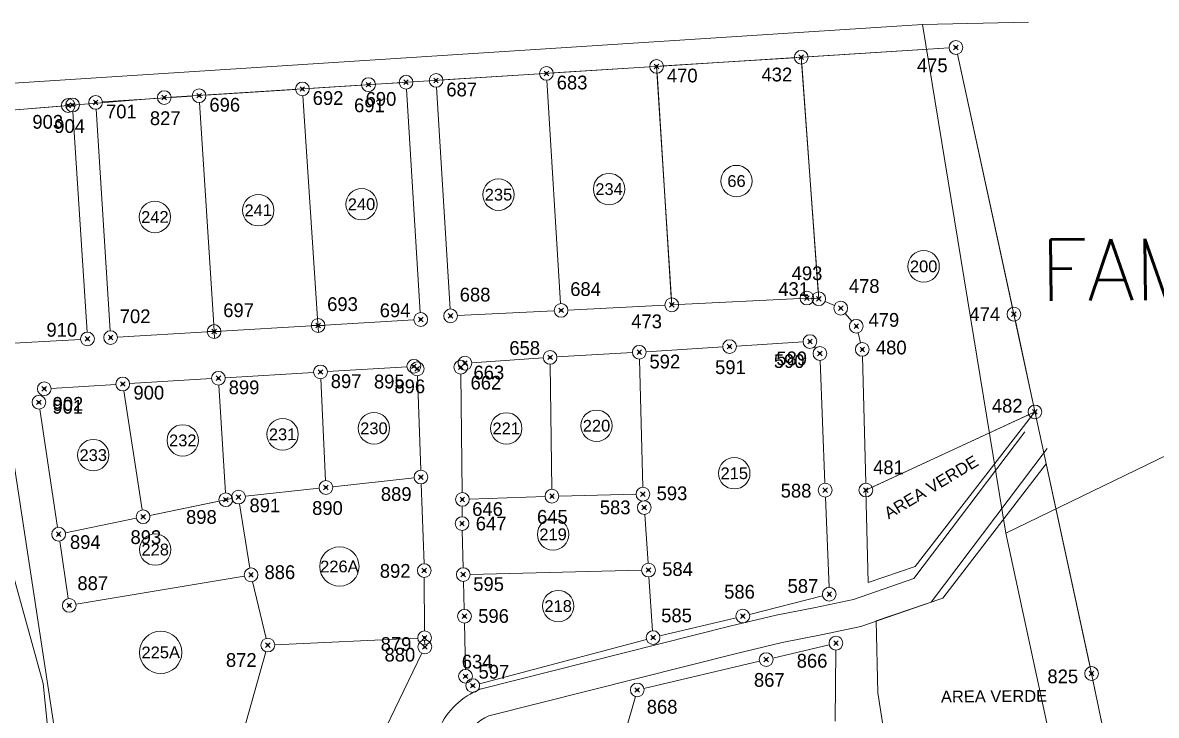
# Model space of a CAD drawing. Header units: millimetres. Extents: x 1956 to 636788, y 2654 to 1331964.
# Drawn here: x 625776.9 to 626024, y 1330444.1 to 1330595 of the extents above; entities that cross this region are included whole.
import ezdxf
from ezdxf.enums import TextEntityAlignment as Align

# ---------------------------------------------------------------- set-up
doc = ezdxf.new("R2010")
doc.units = ezdxf.units.MM
doc.header["$PDMODE"] = 35
doc.header["$PDSIZE"] = 0.5
for name, color, linetype in [('2', 7, 'Continuous'), ('Polígono', 2, 'Continuous'), ('textos_terrenos colindantes', 4, 'Continuous')]:
    doc.layers.add(name, color=color, linetype=linetype)
for name, color, linetype, lineweight in [('24. numeros lotes', 10, 'Continuous', 0), ('38. polilinea lotes', 31, 'Continuous', 0), ('6. calles', 1, 'Continuous', 0)]:
    doc.layers.add(name, color=color, linetype=linetype, lineweight=lineweight)
doc.styles.add('ARIAL', font='arial.ttf', dxfattribs={"width": 0.8, "height": 0.039688})
doc.styles.get("Standard").update_dxf_attribs({"font": 'TCCM____.TTF'})
doc.styles.add('style1', font='romans.shx')

msp = doc.modelspace()

# ---------------------------------------------------------------- linework, layer by layer
at = {"color": 1, "lineweight": 0, "ltscale": 3}
for points in [[(625842.572, 1330397.727), (625848.897, 1330403.259), (625867.683, 1330441.224, -0.2002072), (625876.587, 1330449.751), (625931.079, 1330463.51), (625941.158, 1330465.938), (625949.747, 1330467.612), (625958.031, 1330469.31), (625971.185, 1330473.885), (625995.394, 1330505.885)], [(625855.215, 1330402.28), (625873.22, 1330438.665, -0.1950161), (625878.481, 1330443.94), (625932.54, 1330457.59), (625942.456, 1330459.979), (625950.942, 1330461.633), (625959.652, 1330463.418), (625974.933, 1330468.733), (626000.256, 1330502.206)]]:
    msp.add_lwpolyline(points, format="xyb", dxfattribs=at)
at = {"layer": '2', "color": 1, "lineweight": 0}
for p, q in [((625973.046, 1330594.629), (625737.52, 1330579.424)), ((625996.166, 1330595.108), (625973.046, 1330594.629)), ((625991.221, 1330483.788), (625973.046, 1330594.629))]:
    msp.add_line(p, q, dxfattribs=at)
for points in [[(626282.519, 1330624.228), (626217.45, 1330596.097), (626171.19, 1330576.331), (626118.574, 1330551.49), (626078.92, 1330530.444), (626036.212, 1330505.589), (625991.221, 1330483.788)], [(625779.262, 1330411.618), (625784.353, 1330421.016), (625781.336, 1330451.013), (625772.731, 1330482.033), (625764.622, 1330501.868), (625758.534, 1330510.772), (625752.711, 1330529.841), (625748.154, 1330545.352), (625742.077, 1330564.168), (625737.52, 1330579.424)], [(626129.525, 1330336.701), (626017.261, 1330363.277), (625991.221, 1330483.788)]]:
    msp.add_lwpolyline(points, dxfattribs=at)
at = {"layer": '24. numeros lotes', "color": 1, "lineweight": 0}
for centre, radius in [((625932.508, 1330560.505, 138.978), 3.422), ((625880.615, 1330557.541, 138.978), 3.422), ((625904.727, 1330558.748, 138.978), 3.422), ((625850.753, 1330555.454, 138.978), 3.422), ((625805.694, 1330552.676, 138.978), 3.422), ((625828.228, 1330554.139, 138.978), 3.422), ((625973.314, 1330541.915, 138.978), 3.422), ((625853.453, 1330506.625, 141.652), 3.422), ((625882.302, 1330506.605, 138.228), 3.422), ((625901.986, 1330507.178, 138.228), 3.422), ((625811.775, 1330503.992, 141.652), 3.422), ((625833.534, 1330505.314, 141.652), 3.422), ((625792.252, 1330500.782, 141.652), 3.422), ((625932.029, 1330496.828, 136.296), 3.422), ((625892.519, 1330483.51, 138.228), 3.422), ((625805.764, 1330480.198, 141.652), 3.422), ((625845.921, 1330476.521, 140.898), 4.286), ((625893.627, 1330467.887, 138.228), 3.422), ((625806.968, 1330457.794, 140.898), 4.614)]:
    msp.add_circle(centre, radius, dxfattribs=at)
at = {"layer": '38. polilinea lotes', "color": 1, "lineweight": 0, "elevation": 138.978}
msp.add_lwpolyline([(625918.391, 1330533.535), (625947.869, 1330535.01), (625950.443, 1330534.849), (625946.625, 1330587.475), (625915.084, 1330585.48), (625918.391, 1330533.535)], dxfattribs=at)
at = {"layer": '38. polilinea lotes', "color": 1, "lineweight": 0}
for points, elevation in [([(625997.571, 1330510.196), (625960.717, 1330493.17), (625961.227, 1330473.034), (625971.457, 1330476.506)], 138.978), ([(625963.331, 1330448.988), (625965.975, 1330432.267), (626014.383, 1330431.851), (626009.932, 1330453.187), (626000.026, 1330498.877), (625977.527, 1330469.599), (625962.934, 1330464.646)], 140.194)]:
    msp.add_lwpolyline(points, close=True, dxfattribs=dict(at, elevation=elevation))
at = {"layer": '6. calles', "color": 1, "lineweight": 0}
msp.add_line((625772.993, 1330512.03, 144.318), (625787.771, 1330414.877), dxfattribs=at)
at = {"layer": 'Polígono', "color": 1, "lineweight": 0}
for points in [[(625978.857, 1330589.514), (625809.23, 1330578.784)], [(625978.857, 1330589.514), (625948.122, 1330587.57)], [(626009.614, 1330454.653), (625980.672, 1330588.143)], [(625992.675, 1330532.96), (625980.673, 1330588.143)], [(625945.128, 1330587.381), (625916.581, 1330585.575)], [(625950.335, 1330536.345), (625946.734, 1330585.979)], [(625946.734, 1330585.979), (625950.335, 1330536.345)], [(625889.566, 1330583.866), (625868.491, 1330582.533)], [(625913.587, 1330585.385), (625892.56, 1330584.055)], [(625915.18, 1330583.983), (625918.295, 1330535.032)], [(625918.295, 1330535.032), (625915.18, 1330583.983)], [(625850.779, 1330581.406), (625839.346, 1330580.664)], [(625858.957, 1330581.929), (625853.773, 1330581.599)], [(625867.087, 1330580.941), (625870.074, 1330532.619)], [(625891.156, 1330582.463), (625894.163, 1330533.825)], [(625894.163, 1330533.825), (625891.156, 1330582.463)], [(625806.238, 1330578.566), (625739.877, 1330573.114)], [(625813.833, 1330579.008), (625794.276, 1330577.738)], [(625836.353, 1330580.47), (625816.827, 1330579.202)], [(625837.949, 1330579.07), (625841.172, 1330530.531)], [(625863.563, 1330531.838), (625860.547, 1330580.527)], [(625785.312, 1330576.847), (625767.875, 1330575.414)], [(625786.253, 1330576.908), (625788.297, 1330577.137)], [(625792.875, 1330576.144), (625795.952, 1330527.891)], [(625815.425, 1330577.608), (625818.512, 1330529.208)], [(625790.899, 1330527.596), (625787.839, 1330575.578)], [(625919.889, 1330533.61), (625946.37, 1330534.935)], [(625949.366, 1330534.917), (625948.946, 1330534.943)], [(625951.823, 1330534.261), (625953.854, 1330533.394)], [(625871.665, 1330531.197), (625892.757, 1330532.253)], [(625895.753, 1330532.402), (625916.892, 1330533.46)], [(625956.212, 1330531.669), (625957.653, 1330529.995)], [(625818.512, 1330529.208), (625818.703, 1330526.214)], [(625820.105, 1330527.798), (625839.774, 1330528.946)], [(625842.771, 1330529.034), (625839.771, 1330529.034)], [(625841.172, 1330530.531), (625841.371, 1330527.537)], [(625842.769, 1330529.121), (625862.159, 1330530.253)], [(625997.256, 1330511.663), (625993.309, 1330530.028)], [(625797.545, 1330526.482), (625817.11, 1330527.624)], [(625820.107, 1330527.711), (625817.107, 1330527.711)], [(625959.008, 1330527.406), (625959.563, 1330525.268)], [(625770.846, 1330524.923), (625789.497, 1330526.012)], [(625929.501, 1330524.344), (625912.813, 1330523.29)], [(625947.038, 1330525.433), (625932.495, 1330524.532)], [(625949.737, 1330524.083), (625949.495, 1330524.374)], [(625890.374, 1330521.982), (625874.799, 1330520.916)], [(625909.818, 1330523.11), (625893.368, 1330522.17)], [(625911.354, 1330521.696), (625912.064, 1330493.772)], [(625912.064, 1330493.772), (625911.354, 1330521.696)], [(625951.781, 1330494.644), (625950.754, 1330521.431)], [(625959.978, 1330522.316), (625960.679, 1330494.67)], [(625860.668, 1330520.046), (625843.305, 1330518.99)], [(625861.701, 1330520.504), (625863.342, 1330519.207)], [(625872.224, 1330519.772), (625873.475, 1330520.98)], [(625891.89, 1330520.585), (625892.254, 1330493.332)], [(625892.254, 1330493.332), (625891.89, 1330520.585)], [(625818.041, 1330517.447), (625800.19, 1330516.369)], [(625840.31, 1330518.808), (625821.035, 1330517.629)], [(625841.878, 1330517.401), (625842.925, 1330495.232)], [(625842.925, 1330495.232), (625841.878, 1330517.401)], [(625863.652, 1330497.498), (625862.93, 1330518.075)], [(625872.413, 1330518.438), (625872.716, 1330492.626)], [(625797.195, 1330516.188), (625783.07, 1330515.33)], [(625798.919, 1330514.796), (625802.89, 1330488.832)], [(625802.89, 1330488.832), (625798.919, 1330514.796)], [(625819.629, 1330516.04), (625821.055, 1330492.57)], [(625821.055, 1330492.57), (625819.629, 1330516.04)], [(625781.023, 1330513.844), (625780.96, 1330513.684)], [(625780.632, 1330510.805), (625784.492, 1330485.031)], [(625962.078, 1330493.799), (625996.21, 1330509.567)], [(625862.213, 1330495.836), (625844.487, 1330493.896)], [(625844.487, 1330493.896), (625862.213, 1330495.836)], [(625864.373, 1330477.118), (625863.757, 1330494.5)], [(625841.504, 1330493.57), (625825.417, 1330491.81)], [(625825.417, 1330491.81), (625841.504, 1330493.57)], [(625890.775, 1330491.778), (625874.233, 1330491.18)], [(625874.233, 1330491.18), (625890.775, 1330491.778)], [(625910.602, 1330492.239), (625893.773, 1330491.865)], [(625893.773, 1330491.865), (625910.602, 1330492.239)], [(625822.457, 1330491.344), (625804.586, 1330487.652)], [(625804.586, 1330487.652), (625819.677, 1330490.77)], [(625822.615, 1330491.376), (625822.457, 1330491.344)], [(625824.164, 1330490.166), (625826.415, 1330476.169)], [(625826.415, 1330476.169), (625824.164, 1330490.166)], [(625872.714, 1330489.626), (625872.683, 1330487.361)], [(625912.253, 1330490.78), (625912.247, 1330490.838)], [(625912.247, 1330490.838), (625912.253, 1330490.78)], [(625952.683, 1330471.96), (625951.898, 1330491.646)], [(625801.648, 1330487.045), (625786.183, 1330483.851)], [(625786.183, 1330483.851), (625801.648, 1330487.045)], [(625912.5, 1330487.849), (625913.217, 1330477.24)], [(625913.217, 1330477.24), (625912.5, 1330487.849)], [(625872.7, 1330484.361), (625872.9, 1330476.247)], [(625784.936, 1330482.064), (625786.815, 1330469.529)], [(625788.517, 1330468.294), (625825.174, 1330474.44)], [(625911.819, 1330475.707), (625874.436, 1330474.785)], [(625874.436, 1330474.785), (625911.819, 1330475.707)], [(625827.003, 1330473.229), (625829.968, 1330460.853)], [(625864.493, 1330462.496), (625864.437, 1330474.119)], [(625872.979, 1330473.248), (625873.15, 1330467.164)], [(625913.42, 1330474.247), (625914.215, 1330462.524)], [(625914.215, 1330462.524), (625913.42, 1330474.247)], [(625935.336, 1330466.073), (625951.288, 1330470.094)], [(625915.776, 1330461.376), (625932.423, 1330465.357)], [(625873.22, 1330464.165), (625873.402, 1330454.083)], [(625863.006, 1330460.926), (625831.816, 1330459.465)], [(625831.816, 1330459.465), (625863.006, 1330460.926)], [(625864.516, 1330460.478), (625864.538, 1330459.497)], [(625876.444, 1330450.934), (625912.867, 1330460.641)], [(625829.909, 1330457.952), (625824.91, 1330440.322)], [(625856.048, 1330441.388), (625863.897, 1330457.628)], [(625952.743, 1330459.463), (625940.437, 1330456.567)], [(625954.053, 1330442.808), (625954.19, 1330458.307)], [(625937.517, 1330455.879), (625912.336, 1330449.952)], [(625874.343, 1330451.394), (625874.08, 1330451.737)], [(626022.237, 1330394.204), (626010.238, 1330451.719)], [(625910.464, 1330448.166), (625904.477, 1330427.177)]]:
    msp.add_lwpolyline(points, dxfattribs=at)
for centre in [(625980.354, 1330589.609), (625980.354, 1330589.609), (625946.625, 1330587.475), (625946.625, 1330587.475), (625915.084, 1330585.48), (625915.084, 1330585.48), (625860.454, 1330582.024), (625866.994, 1330582.438), (625891.063, 1330583.961), (625891.063, 1330583.961), (625837.85, 1330580.567), (625837.85, 1330580.567), (625852.276, 1330581.504), (625786.807, 1330576.97), (625787.743, 1330577.075), (625792.78, 1330577.641), (625807.733, 1330578.689), (625815.33, 1330579.105), (625815.33, 1330579.105), (625947.869, 1330535.01), (625950.443, 1330534.849), (625950.443, 1330534.849), (625894.255, 1330532.327), (625894.255, 1330532.327), (625918.391, 1330533.535), (625918.391, 1330533.535), (625955.234, 1330532.805), (625863.656, 1330530.34), (625870.167, 1330531.122), (625992.994, 1330531.494), (625818.607, 1330527.711), (625818.607, 1330527.711), (625818.607, 1330527.711), (625841.271, 1330529.034), (625841.271, 1330529.034), (625841.271, 1330529.034), (625958.632, 1330528.858), (625790.994, 1330526.099), (625796.048, 1330526.394), (625948.535, 1330525.526), (625911.316, 1330523.195), (625911.316, 1330523.195), (625930.998, 1330524.439), (625950.697, 1330522.93), (625959.94, 1330523.816), (625862.165, 1330520.137), (625872.396, 1330519.938), (625873.303, 1330520.814), (625891.87, 1330522.085), (625891.87, 1330522.085), (625819.538, 1330517.537), (625819.538, 1330517.537), (625841.807, 1330518.899), (625841.807, 1330518.899), (625862.878, 1330519.574), (625781.573, 1330515.239), (625798.692, 1330516.279), (625798.692, 1330516.279), (625780.41, 1330512.288), (625997.571, 1330510.196), (625863.704, 1330495.999), (625863.704, 1330495.999), (625842.995, 1330493.733), (625842.995, 1330493.733), (625842.995, 1330493.733), (625951.839, 1330493.145), (625960.717, 1330493.17), (625821.146, 1330491.073), (625821.146, 1330491.073), (625823.926, 1330491.647), (625823.926, 1330491.647), (625823.926, 1330491.647), (625872.734, 1330491.126), (625872.734, 1330491.126), (625892.274, 1330491.832), (625892.274, 1330491.832), (625892.274, 1330491.832), (625912.102, 1330492.272), (625912.102, 1330492.272), (625912.102, 1330492.272), (625912.399, 1330489.346), (625912.399, 1330489.346), (625803.117, 1330487.349), (625803.117, 1330487.349), (625803.117, 1330487.349), (625872.663, 1330485.861), (625784.714, 1330483.547), (625784.714, 1330483.547), (625864.426, 1330475.619), (625913.318, 1330475.744), (625913.318, 1330475.744), (625913.318, 1330475.744), (625826.654, 1330474.688), (625826.654, 1330474.688), (625872.937, 1330474.748), (625872.937, 1330474.748), (625952.743, 1330470.461), (625787.037, 1330468.046), (625873.193, 1330465.665), (625933.882, 1330465.706), (625864.505, 1330460.996), (625864.505, 1330460.996), (625914.317, 1330461.027), (625914.317, 1330461.027), (625830.318, 1330459.395), (625830.318, 1330459.395), (625864.55, 1330458.979), (625954.203, 1330459.807), (625938.977, 1330456.223), (626009.932, 1330453.187), (625873.429, 1330452.583), (625874.995, 1330450.548), (625910.876, 1330449.608)]:
    msp.add_circle(centre, 1.5, dxfattribs=at)
for p in [(625980.354, 1330589.609), (625980.354, 1330589.609), (625915.084, 1330585.48), (625915.084, 1330585.48), (625946.625, 1330587.475), (625946.625, 1330587.475), (625891.063, 1330583.961), (625891.063, 1330583.961), (625837.85, 1330580.567), (625837.85, 1330580.567), (625852.276, 1330581.504), (625860.454, 1330582.024), (625866.994, 1330582.438), (625807.733, 1330578.689), (625815.33, 1330579.105), (625815.33, 1330579.105), (625786.807, 1330576.97), (625787.743, 1330577.075), (625792.78, 1330577.641), (625918.391, 1330533.535), (625918.391, 1330533.535), (625947.869, 1330535.01), (625950.443, 1330534.849), (625950.443, 1330534.849), (625870.167, 1330531.122), (625894.255, 1330532.327), (625894.255, 1330532.327), (625955.234, 1330532.805), (625992.994, 1330531.494), (625841.271, 1330529.034), (625841.271, 1330529.034), (625841.271, 1330529.034), (625863.656, 1330530.34), (625958.632, 1330528.858), (625790.994, 1330526.099), (625796.048, 1330526.394), (625818.607, 1330527.711), (625818.607, 1330527.711), (625818.607, 1330527.711), (625930.998, 1330524.439), (625948.535, 1330525.526), (625959.94, 1330523.816), (625891.87, 1330522.085), (625891.87, 1330522.085), (625911.316, 1330523.195), (625911.316, 1330523.195), (625950.697, 1330522.93), (625841.807, 1330518.899), (625841.807, 1330518.899), (625862.165, 1330520.137), (625862.878, 1330519.574), (625872.396, 1330519.938), (625873.303, 1330520.814), (625798.692, 1330516.279), (625798.692, 1330516.279), (625819.538, 1330517.537), (625819.538, 1330517.537), (625781.573, 1330515.239), (625780.41, 1330512.288), (625997.571, 1330510.196), (625842.995, 1330493.733), (625842.995, 1330493.733), (625842.995, 1330493.733), (625863.704, 1330495.999), (625863.704, 1330495.999), (625823.926, 1330491.647), (625823.926, 1330491.647), (625823.926, 1330491.647), (625892.274, 1330491.832), (625892.274, 1330491.832), (625892.274, 1330491.832), (625912.102, 1330492.272), (625912.102, 1330492.272), (625912.102, 1330492.272), (625951.839, 1330493.145), (625960.717, 1330493.17), (625821.146, 1330491.073), (625821.146, 1330491.073), (625872.734, 1330491.126), (625872.734, 1330491.126), (625912.399, 1330489.346), (625912.399, 1330489.346), (625803.117, 1330487.349), (625803.117, 1330487.349), (625803.117, 1330487.349), (625872.663, 1330485.861), (625784.714, 1330483.547), (625784.714, 1330483.547), (625826.654, 1330474.688), (625826.654, 1330474.688), (625864.426, 1330475.619), (625872.937, 1330474.748), (625872.937, 1330474.748), (625913.318, 1330475.744), (625913.318, 1330475.744), (625913.318, 1330475.744), (625952.743, 1330470.461), (625787.037, 1330468.046), (625873.193, 1330465.665), (625933.882, 1330465.706), (625830.318, 1330459.395), (625830.318, 1330459.395), (625864.505, 1330460.996), (625864.505, 1330460.996), (625914.317, 1330461.027), (625914.317, 1330461.027), (625954.203, 1330459.807), (625864.55, 1330458.979), (625938.977, 1330456.223), (625873.429, 1330452.583), (626009.932, 1330453.187), (625874.995, 1330450.548), (625910.876, 1330449.608)]:
    msp.add_point(p, dxfattribs=at)

# ---------------------------------------------------------------- texts
at = {"layer": '24. numeros lotes', "color": 1, "lineweight": 0, "style": 'ARIAL'}
for s, rotation, p in [('66', 0.43167, (625932.508, 1330560.505, 138.978)), ('235', 0.43167, (625880.615, 1330557.541, 138.978)), ('234', 0.43167, (625904.727, 1330558.748, 138.978)), ('240', 0.43167, (625850.753, 1330555.454, 138.978)), ('242', 0.43167, (625805.694, 1330552.676, 138.978)), ('241', 0.43167, (625828.228, 1330554.139, 138.978)), ('200', 0.43167, (625973.314, 1330541.915, 138.978)), ('231', 0.43167, (625833.534, 1330505.314, 141.652)), ('230', 0.43167, (625853.453, 1330506.625, 141.652)), ('221', 0.43167, (625882.302, 1330506.605, 138.228)), ('220', 0.43167, (625901.986, 1330507.178, 138.228)), ('232', 0.43167, (625811.775, 1330503.992, 141.652)), ('233', 0.43167, (625792.252, 1330500.782, 141.652)), ('AREA VERDE', 30.99836, (625974.943, 1330493.818)), ('215', 0.43167, (625932.029, 1330496.828, 136.296)), ('219', 0.43167, (625892.519, 1330483.51, 138.228)), ('228', 0.43167, (625805.764, 1330480.198, 141.652)), ('226A', 0.43167, (625845.921, 1330476.521, 140.898)), ('218', 0.43167, (625893.627, 1330467.887, 138.228)), ('225A', 0.43167, (625806.968, 1330457.794, 140.898)), ('AREA VERDE', 0.43167, (625988.659, 1330448.249, 140.194))]:
    msp.add_text(s, height=2.5712, rotation=rotation, dxfattribs=at).set_placement(p, align=Align.MIDDLE_CENTER)
at = {"layer": 'Polígono', "color": 1, "lineweight": 0}
for s, p in [('475', (625978.546, 1330587.215)), ('432', (625944.653, 1330585.215)), ('690', (625858.334, 1330579.901)), ('903', (625785.674, 1330574.903)), ('473', (625916.255, 1330531.428)), ('590', (625947.347, 1330522.772)), ('895', (625860.155, 1330518.314)), ('889', (625861.662, 1330493.801)), ('898', (625819.182, 1330488.806)), ('872', (625827.883, 1330457.642)), ('880', (625862.458, 1330458.803)), ('866', (625952.33, 1330457.463))]:
    msp.add_text(s, height=3, dxfattribs=at).set_placement(p, align=Align.TOP_RIGHT)
for s, p in [('683', (625893.313, 1330581.976)), ('470', (625917.336, 1330583.497)), ('687', (625869.244, 1330580.453)), ('696', (625817.583, 1330577.124)), ('692', (625840.105, 1330578.589)), ('701', (625795.033, 1330575.66)), ('479', (625961.29, 1330530.249)), ('480', (625962.91, 1330524.233)), ('592', (625913.529, 1330521.17)), ('663', (625875.164, 1330518.782)), ('899', (625821.784, 1330515.549)), ('897', (625844.04, 1330516.895)), ('900', (625801.026, 1330514.394)), ('902', (625783.39, 1330511.949)), ('593', (625915.096, 1330492.462)), ('891', (625826.312, 1330489.829)), ('646', (625874.879, 1330489.029)), ('647', (625875.663, 1330485.878)), ('894', (625787.174, 1330481.831)), ('584', (625916.311, 1330475.946)), ('886', (625829.595, 1330475.276)), ('595', (625875.113, 1330472.683)), ('596', (625876.192, 1330465.734)), ('597', (625876.26, 1330453.575))]:
    msp.add_text(s, height=3, dxfattribs=at).set_placement(p, align=Align.MIDDLE_LEFT)
for s, p in [('691', (625852.469, 1330578.51)), ('827', (625807.95, 1330575.697)), ('904', (625787.097, 1330573.984)), ('591', (625931.185, 1330521.445)), ('896', (625861.267, 1330517.275)), ('890', (625843.322, 1330490.751)), ('645', (625892.361, 1330488.833)), ('893', (625803.724, 1330484.411)), ('867', (625939.664, 1330453.303))]:
    msp.add_text(s, height=3, dxfattribs=at).set_placement(p, align=Align.TOP_CENTER)
for s, p in [('493', (625947.887, 1330538.01)), ('586', (625933.166, 1330468.619)), ('634', (625875.959, 1330453.389))]:
    msp.add_text(s, height=3, dxfattribs=at).set_placement(p, align=Align.BOTTOM_CENTER)
for s, p in [('478', (625957.005, 1330535.227)), ('688', (625872.166, 1330533.359)), ('684', (625896.255, 1330534.564)), ('697', (625820.596, 1330529.958)), ('693', (625843.256, 1330531.283)), ('702', (625798.036, 1330528.641)), ('481', (625962.301, 1330495.718)), ('887', (625788.8, 1330470.473)), ('585', (625916.094, 1330463.444))]:
    msp.add_text(s, height=3, dxfattribs=at).set_placement(p, align=Align.BOTTOM_LEFT)
for s, p in [('431', (625948.311, 1330536.96)), ('694', (625861.411, 1330532.331)), ('474', (625989.994, 1330531.49)), ('910', (625788.748, 1330528.087)), ('658', (625889.676, 1330524.13)), ('589', (625947.896, 1330521.856)), ('482', (625994.888, 1330511.537)), ('588', (625948.841, 1330493.028)), ('583', (625909.399, 1330489.397)), ('892', (625861.426, 1330475.555)), ('587', (625950.34, 1330472.257)), ('879', (625861.618, 1330459.616)), ('825', (626006.997, 1330452.563))]:
    msp.add_text(s, height=3, dxfattribs=at).set_placement(p, align=Align.MIDDLE_RIGHT)
for s, p in [('662', (625874.521, 1330518.073)), ('901', (625783.335, 1330512.811)), ('868', (625912.947, 1330447.438))]:
    msp.add_text(s, height=3, dxfattribs=at).set_placement(p, align=Align.TOP_LEFT)
at = {"layer": 'textos_terrenos colindantes', "color": 7, "lineweight": 9, "style": 'style1'}
msp.add_text('FAMILIA NORORI', height=13.33221, rotation=0.43167, dxfattribs=at).set_placement((625998.803, 1330534.4))

doc.saveas('drawing.dxf')
